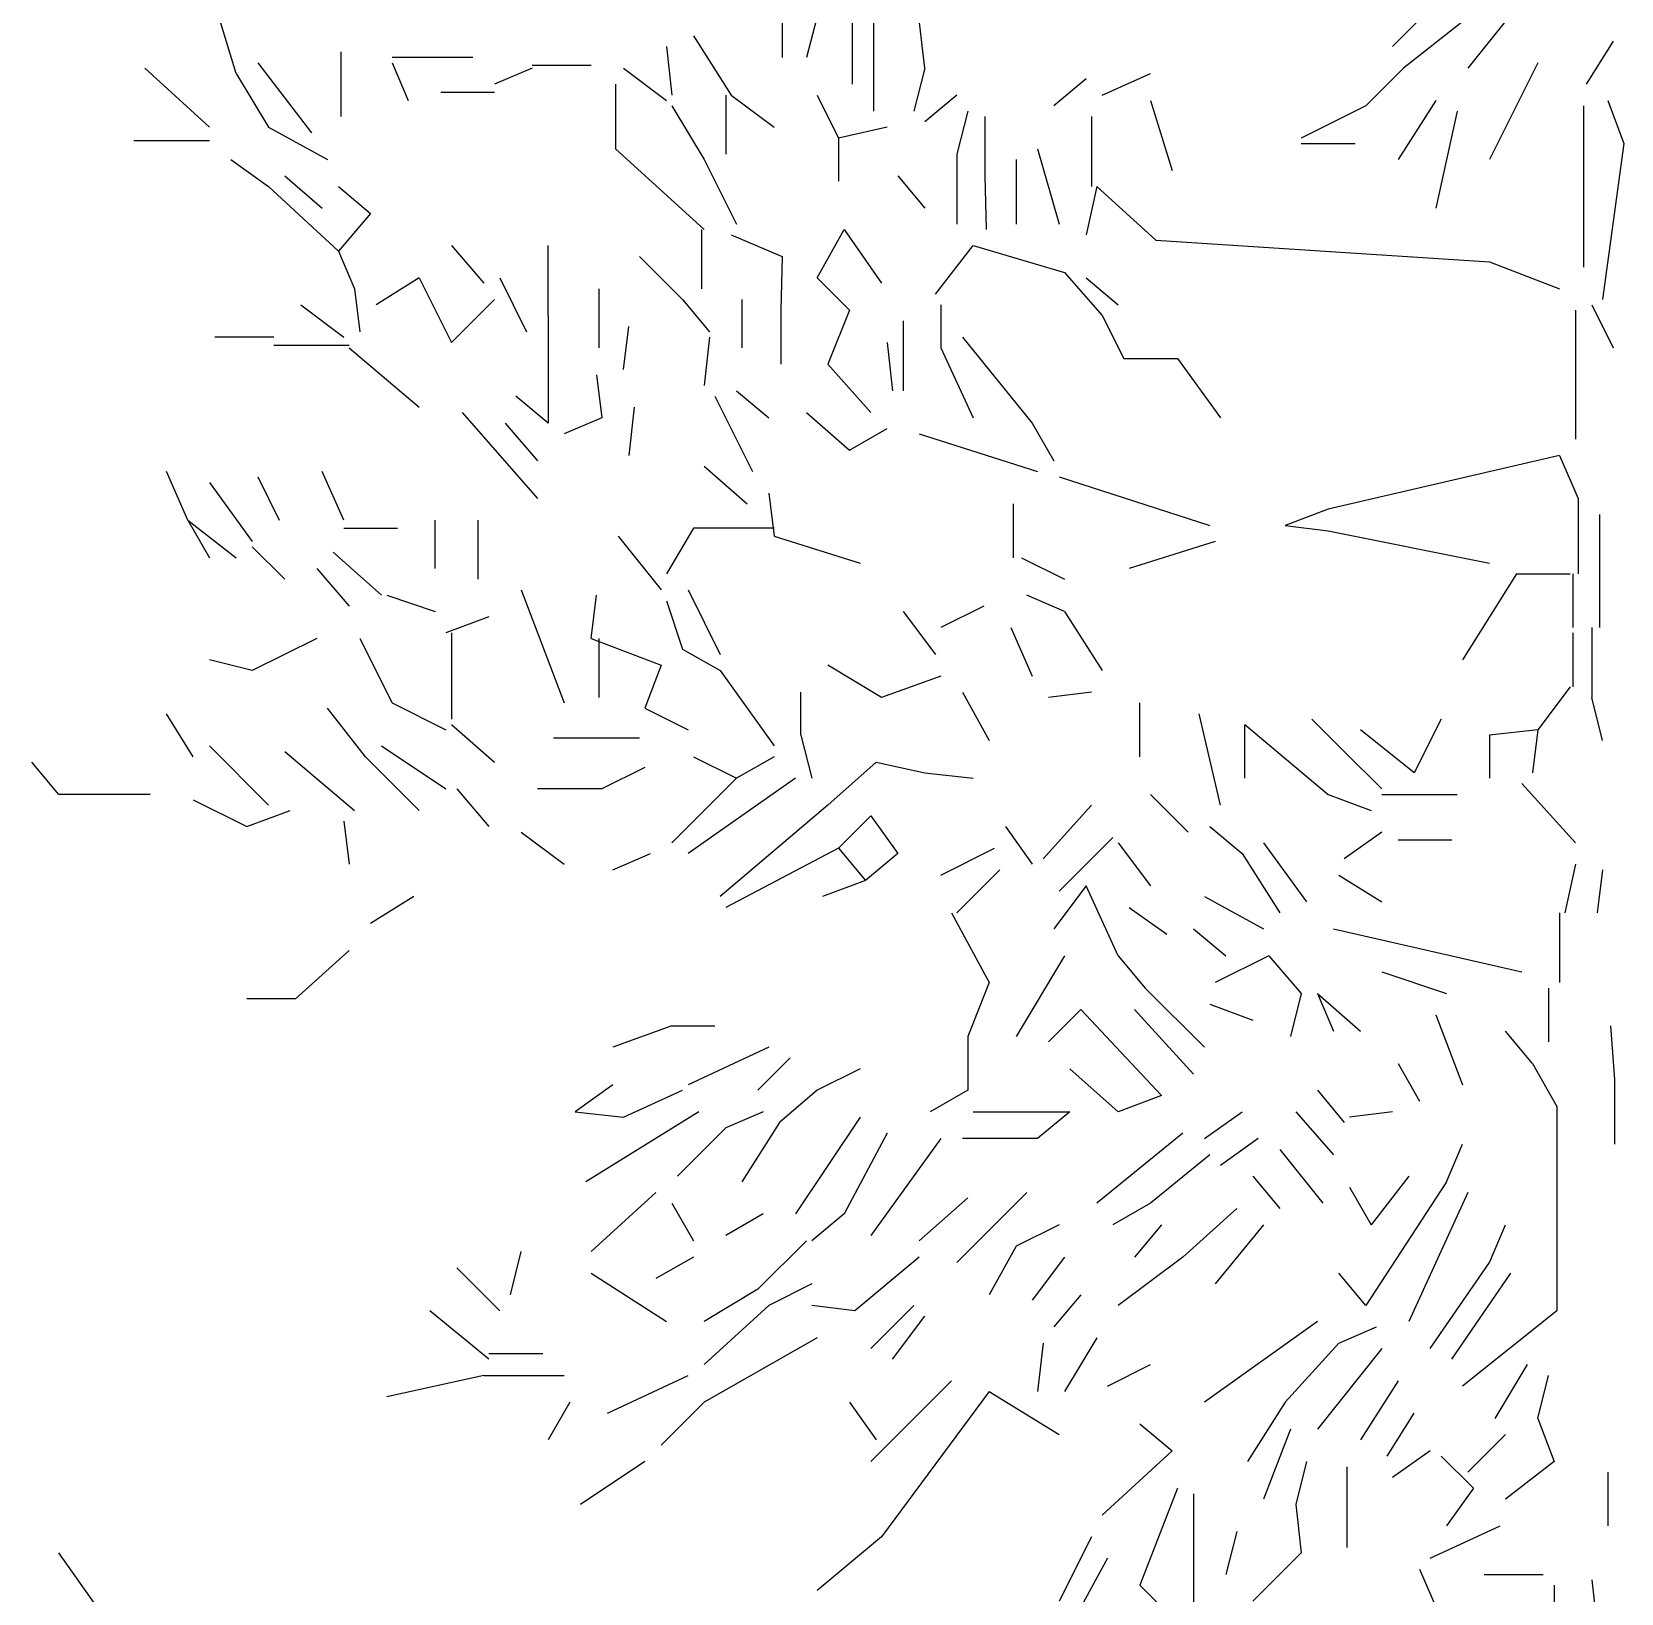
# Model space of a CAD drawing. Header units: millimetres. Extents: x 79741 to 173011, y 86123 to 135501.
# Drawn here: x 120725 to 122199, y 98225 to 99672 of the extents above; entities that cross this region are included whole.
import ezdxf

# ---------------------------------------------------------------- set-up
doc = ezdxf.new("R2010")
doc.units = ezdxf.units.MM

# ---------------------------------------------------------------- blocks, each defined once
blk = doc.blocks.new('A$C53ED0D15')
at = {"linetype": 'Continuous'}
for p, q in [((1662.9, 6831), (1662.9, 6726.3)), ((1710.2, 6821.1), (1685.3, 6726.3)), ((1710.2, 6821.1), (1685.3, 6726.3)), ((1710.2, 6821.1), (1685.3, 6726.3)), ((2298.6, 6806.1), (2228.8, 6736.3)), ((1156.8, 6711.4), (1136.8, 6776.2)), ((1727.7, 6776.2), (1727.7, 6701.4)), ((1747.6, 6766.2), (1747.6, 6676.5)), ((2308.6, 6771.2), (2238.8, 6716.3)), ((2308.6, 6771.2), (2238.8, 6716.3)), ((2308.6, 6771.2), (2238.8, 6716.3)), ((2338.5, 6766.2), (2298.6, 6716.3)), ((1795, 6716.3), (1790, 6761.2)), ((1555.7, 6736.3), (1560.7, 6691.4)), ((1555.7, 6736.3), (1560.7, 6691.4)), ((1580.6, 6746.3), (1615.5, 6691.4)), ((2433.2, 6741.3), (2408.3, 6701.4)), ((2433.2, 6741.3), (2408.3, 6701.4)), ((2433.2, 6741.3), (2408.3, 6701.4)), ((1176.7, 6721.3), (1226.6, 6656.5)), ((1176.7, 6721.3), (1226.6, 6656.5)), ((1176.7, 6721.3), (1226.6, 6656.5)), ((1176.7, 6721.3), (1226.6, 6656.5)), ((1176.7, 6721.3), (1226.6, 6656.5)), ((1254, 6671.5), (1254, 6731.3)), ((1376.2, 6726.3), (1301.4, 6726.3)), ((1301.4, 6721.3), (1316.3, 6686.4)), ((1485.9, 6718.8), (1431, 6718.8)), ((1485.9, 6718.8), (1431, 6718.8)), ((2363.4, 6721.3), (2318.6, 6631.6)), ((2363.4, 6721.3), (2318.6, 6631.6)), ((1131.9, 6661.5), (1072, 6716.3)), ((1131.9, 6661.5), (1072, 6716.3)), ((1131.9, 6661.5), (1072, 6716.3)), ((1131.9, 6661.5), (1072, 6716.3)), ((1131.9, 6661.5), (1072, 6716.3)), ((1131.9, 6661.5), (1072, 6716.3)), ((1156.8, 6711.4), (1186.7, 6661.5)), ((1156.8, 6711.4), (1186.7, 6661.5)), ((1156.8, 6711.4), (1186.7, 6661.5)), ((1156.8, 6711.4), (1186.7, 6661.5)), ((1431, 6716.3), (1396.1, 6701.4)), ((1431, 6716.3), (1396.1, 6701.4)), ((1431, 6716.3), (1396.1, 6701.4)), ((1431, 6716.3), (1396.1, 6701.4)), ((1431, 6716.3), (1396.1, 6701.4)), ((1431, 6716.3), (1396.1, 6701.4)), ((1431, 6716.3), (1396.1, 6701.4)), ((1515.8, 6716.3), (1555.7, 6686.4)), ((1795, 6716.3), (1785, 6676.5)), ((1795, 6716.3), (1785, 6676.5)), ((1795, 6716.3), (1785, 6676.5)), ((1795, 6716.3), (1785, 6676.5)), ((1795, 6716.3), (1785, 6676.5)), ((1795, 6716.3), (1785, 6676.5)), ((1795, 6716.3), (1785, 6676.5)), ((1795, 6716.3), (1785, 6676.5)), ((1944.6, 6706.4), (1914.7, 6681.4)), ((1959.6, 6691.4), (2004.4, 6711.4)), ((2238.8, 6716.3), (2203.9, 6681.4)), ((1396.1, 6693.9), (1346.3, 6693.9)), ((1396.1, 6693.9), (1346.3, 6693.9)), ((1396.1, 6693.9), (1346.3, 6693.9)), ((1396.1, 6693.9), (1346.3, 6693.9)), ((1508.3, 6701.4), (1508.3, 6641.6)), ((1610.5, 6691.4), (1610.5, 6636.6)), ((1615.5, 6691.4), (1655.4, 6661.5)), ((1615.5, 6691.4), (1655.4, 6661.5)), ((1615.5, 6691.4), (1655.4, 6661.5)), ((1615.5, 6691.4), (1655.4, 6661.5)), ((1615.5, 6691.4), (1655.4, 6661.5)), ((1615.5, 6691.4), (1655.4, 6661.5)), ((1615.5, 6691.4), (1655.4, 6661.5)), ((1615.5, 6691.4), (1655.4, 6661.5)), ((1615.5, 6691.4), (1655.4, 6661.5)), ((1615.5, 6691.4), (1655.4, 6661.5)), ((1615.5, 6691.4), (1655.4, 6661.5)), ((1615.5, 6691.4), (1655.4, 6661.5)), ((1615.5, 6691.4), (1655.4, 6661.5)), ((1615.5, 6691.4), (1655.4, 6661.5)), ((1615.5, 6691.4), (1655.4, 6661.5)), ((1615.5, 6691.4), (1655.4, 6661.5)), ((1615.5, 6691.4), (1655.4, 6661.5)), ((1615.5, 6691.4), (1655.4, 6661.5)), ((1615.5, 6691.4), (1655.4, 6661.5)), ((1615.5, 6691.4), (1655.4, 6661.5)), ((1615.5, 6691.4), (1655.4, 6661.5)), ((1615.5, 6691.4), (1655.4, 6661.5)), ((1615.5, 6691.4), (1655.4, 6661.5)), ((1615.5, 6691.4), (1655.4, 6661.5)), ((1615.5, 6691.4), (1655.4, 6661.5)), ((1695.3, 6691.4), (1715.2, 6651.5)), ((1824.9, 6691.4), (1795, 6666.5)), ((1824.9, 6691.4), (1795, 6666.5)), ((1824.9, 6691.4), (1795, 6666.5)), ((1560.7, 6681.4), (1590.6, 6631.6)), ((1560.7, 6681.4), (1590.6, 6631.6)), ((1834.9, 6676.5), (1824.9, 6636.6)), ((2004.4, 6686.4), (2024.4, 6621.6)), ((2203.9, 6681.4), (2144, 6651.5)), ((2268.7, 6686.4), (2233.8, 6631.6)), ((2268.7, 6686.4), (2233.8, 6631.6)), ((2288.6, 6676.5), (2268.7, 6586.7)), ((2405.8, 6681.4), (2405.8, 6531.9)), ((2405.8, 6681.4), (2405.8, 6531.9)), ((2405.8, 6681.4), (2405.8, 6531.9)), ((2405.8, 6681.4), (2405.8, 6531.9)), ((2405.8, 6681.4), (2405.8, 6531.9)), ((2405.8, 6681.4), (2405.8, 6531.9)), ((2405.8, 6681.4), (2405.8, 6531.9)), ((2405.8, 6681.4), (2405.8, 6531.9)), ((2405.8, 6681.4), (2405.8, 6531.9)), ((2428.3, 6686.4), (2443.2, 6646.5)), ((1186.7, 6661.5), (1241.5, 6631.6)), ((1186.7, 6661.5), (1241.5, 6631.6)), ((1760.1, 6661.5), (1715.2, 6651.5)), ((1851.1, 6616.6), (1851.1, 6671.5)), ((1949.6, 6671.5), (1949.6, 6606.7)), ((1949.6, 6671.5), (1949.6, 6606.7)), ((1949.6, 6671.5), (1949.6, 6606.7)), ((1949.6, 6671.5), (1949.6, 6606.7)), ((1131.9, 6649), (1062, 6649)), ((1131.9, 6649), (1062, 6649)), ((1715.2, 6651.5), (1715.2, 6611.6)), ((2144, 6646.5), (2193.9, 6646.5)), ((2144, 6646.5), (2193.9, 6646.5)), ((2144, 6646.5), (2193.9, 6646.5)), ((2144, 6646.5), (2193.9, 6646.5)), ((2443.2, 6646.5), (2423.3, 6501.9)), ((1151.8, 6631.6), (1186.7, 6606.7)), ((1151.8, 6631.6), (1186.7, 6606.7)), ((1151.8, 6631.6), (1186.7, 6606.7)), ((1508.3, 6641.6), (1590.6, 6566.8)), ((1590.6, 6631.6), (1620.5, 6571.7)), ((1824.9, 6636.6), (1824.9, 6571.7)), ((1879.8, 6631.6), (1879.8, 6571.7)), ((1879.8, 6631.6), (1879.8, 6571.7)), ((1879.8, 6631.6), (1879.8, 6571.7)), ((1899.7, 6641.6), (1919.7, 6571.7)), ((1899.7, 6641.6), (1919.7, 6571.7)), ((1201.7, 6616.6), (1236.6, 6586.7)), ((1201.7, 6616.6), (1236.6, 6586.7)), ((1201.7, 6616.6), (1236.6, 6586.7)), ((1201.7, 6616.6), (1236.6, 6586.7)), ((1770.1, 6616.6), (1795, 6586.7)), ((1852.4, 6566.8), (1851.1, 6616.6)), ((1186.7, 6606.7), (1251.5, 6546.8)), ((1186.7, 6606.7), (1251.5, 6546.8)), ((1251.5, 6606.7), (1281.4, 6581.7)), ((1954.6, 6606.7), (1944.6, 6561.8)), ((1954.6, 6606.7), (2009.4, 6556.8)), ((1954.6, 6606.7), (2009.4, 6556.8)), ((1281.4, 6581.7), (1251.5, 6546.8)), ((1588.1, 6566.8), (1588.1, 6511.9)), ((1588.1, 6566.8), (1588.1, 6511.9)), ((1588.1, 6566.8), (1588.1, 6511.9)), ((1615.5, 6561.8), (1662.9, 6541.8)), ((1615.5, 6561.8), (1662.9, 6541.8)), ((1615.5, 6561.8), (1662.9, 6541.8)), ((1615.5, 6561.8), (1662.9, 6541.8)), ((1615.5, 6561.8), (1662.9, 6541.8)), ((1695.3, 6521.9), (1720.2, 6566.8)), ((1720.2, 6566.8), (1755.1, 6516.9)), ((2009.4, 6556.8), (2318.6, 6536.8)), ((2009.4, 6556.8), (2318.6, 6536.8)), ((2009.4, 6556.8), (2318.6, 6536.8)), ((1251.5, 6546.8), (1266.5, 6511.9)), ((1356.2, 6551.8), (1386.2, 6516.9)), ((1356.2, 6551.8), (1386.2, 6516.9)), ((1356.2, 6551.8), (1386.2, 6516.9)), ((1446, 6487), (1446, 6551.8)), ((1446, 6487), (1446, 6551.8)), ((1805, 6506.9), (1839.9, 6551.8)), ((1839.9, 6551.8), (1924.6, 6526.9)), ((1570.6, 6501.9), (1530.7, 6541.8)), ((1570.6, 6501.9), (1530.7, 6541.8)), ((1570.6, 6501.9), (1530.7, 6541.8)), ((1662.9, 6541.8), (1661.6, 6492)), ((1662.9, 6541.8), (1661.6, 6492)), ((1662.9, 6541.8), (1661.6, 6492)), ((1662.9, 6541.8), (1661.6, 6492)), ((1662.9, 6541.8), (1661.6, 6492)), ((2318.6, 6536.8), (2383.4, 6511.9)), ((2318.6, 6536.8), (2383.4, 6511.9)), ((2318.6, 6536.8), (2383.4, 6511.9)), ((1326.3, 6521.9), (1286.4, 6497)), ((1326.3, 6521.9), (1286.4, 6497)), ((1326.3, 6521.9), (1356.2, 6462.1)), ((1326.3, 6521.9), (1356.2, 6462.1)), ((1326.3, 6521.9), (1356.2, 6462.1)), ((1401.1, 6521.9), (1426, 6472)), ((1401.1, 6521.9), (1426, 6472)), ((1725.2, 6492), (1695.3, 6521.9)), ((1924.6, 6526.9), (1959.6, 6487)), ((1944.6, 6521.9), (1974.5, 6497)), ((1944.6, 6521.9), (1974.5, 6497)), ((1266.5, 6511.9), (1271.5, 6472)), ((1356.2, 6462.1), (1396.1, 6501.9)), ((1356.2, 6462.1), (1396.1, 6501.9)), ((1356.2, 6462.1), (1396.1, 6501.9)), ((1493.3, 6457.1), (1493.3, 6511.9)), ((1493.3, 6457.1), (1493.3, 6511.9)), ((1493.3, 6457.1), (1493.3, 6511.9)), ((1493.3, 6457.1), (1493.3, 6511.9)), ((1570.6, 6501.9), (1595.6, 6472)), ((1570.6, 6501.9), (1595.6, 6472)), ((1570.6, 6501.9), (1595.6, 6472)), ((1570.6, 6501.9), (1595.6, 6472)), ((1625.5, 6501.9), (1625.5, 6457.1)), ((1625.5, 6501.9), (1625.5, 6457.1)), ((1625.5, 6501.9), (1625.5, 6457.1)), ((1216.6, 6497), (1256.5, 6467)), ((1216.6, 6497), (1256.5, 6467)), ((1446, 6487), (1446, 6387.3)), ((1661.6, 6492), (1661.6, 6442.1)), ((1661.6, 6492), (1661.6, 6442.1)), ((1661.6, 6492), (1661.6, 6442.1)), ((1661.6, 6492), (1661.6, 6442.1)), ((1661.6, 6492), (1661.6, 6442.1)), ((1725.2, 6492), (1705.3, 6442.1)), ((1725.2, 6492), (1705.3, 6442.1)), ((1810, 6497), (1810, 6457.1)), ((1810, 6497), (1810, 6457.1)), ((1959.6, 6487), (1979.5, 6447.1)), ((1959.6, 6487), (1979.5, 6447.1)), ((1959.6, 6487), (1979.5, 6447.1)), ((1959.6, 6487), (1979.5, 6447.1)), ((1959.6, 6487), (1979.5, 6447.1)), ((1959.6, 6487), (1979.5, 6447.1)), ((1959.6, 6487), (1979.5, 6447.1)), ((1959.6, 6487), (1979.5, 6447.1)), ((1959.6, 6487), (1979.5, 6447.1)), ((1959.6, 6487), (1979.5, 6447.1)), ((1959.6, 6487), (1979.5, 6447.1)), ((1959.6, 6487), (1979.5, 6447.1)), ((1959.6, 6487), (1979.5, 6447.1)), ((1959.6, 6487), (1979.5, 6447.1)), ((2398.3, 6492), (2398.3, 6447.1)), ((2413.3, 6497), (2433.2, 6457.1)), ((2413.3, 6497), (2433.2, 6457.1)), ((1515.8, 6437.1), (1520.8, 6477)), ((1515.8, 6437.1), (1520.8, 6477)), ((1515.8, 6437.1), (1520.8, 6477)), ((1515.8, 6437.1), (1520.8, 6477)), ((1775.1, 6482), (1775.1, 6417.2)), ((1775.1, 6482), (1775.1, 6417.2)), ((1775.1, 6482), (1775.1, 6417.2)), ((1775.1, 6482), (1775.1, 6417.2)), ((1191.7, 6467), (1136.8, 6467)), ((1191.7, 6467), (1136.8, 6467)), ((1191.7, 6459.6), (1261.5, 6459.6)), ((1261.5, 6457.1), (1326.3, 6402.2)), ((1261.5, 6457.1), (1326.3, 6402.2)), ((1261.5, 6457.1), (1326.3, 6402.2)), ((1261.5, 6457.1), (1326.3, 6402.2)), ((1595.6, 6467), (1590.6, 6422.2)), ((1760.1, 6462.1), (1765.1, 6417.2)), ((1810, 6457.1), (1839.9, 6392.2)), ((1810, 6457.1), (1839.9, 6392.2)), ((1829.9, 6467), (1894.7, 6387.3)), ((1829.9, 6467), (1894.7, 6387.3)), ((1829.9, 6467), (1894.7, 6387.3)), ((1705.3, 6442.1), (1745.2, 6397.2)), ((1705.3, 6442.1), (1745.2, 6397.2)), ((1979.5, 6447.1), (2029.4, 6447.1)), ((1979.5, 6447.1), (2029.4, 6447.1)), ((1979.5, 6447.1), (2029.4, 6447.1)), ((1979.5, 6447.1), (2029.4, 6447.1)), ((1979.5, 6447.1), (2029.4, 6447.1)), ((1979.5, 6447.1), (2029.4, 6447.1)), ((1979.5, 6447.1), (2029.4, 6447.1)), ((1979.5, 6447.1), (2029.4, 6447.1)), ((1979.5, 6447.1), (2029.4, 6447.1)), ((1979.5, 6447.1), (2029.4, 6447.1)), ((1979.5, 6447.1), (2029.4, 6447.1)), ((1979.5, 6447.1), (2029.4, 6447.1)), ((1979.5, 6447.1), (2029.4, 6447.1)), ((1979.5, 6447.1), (2029.4, 6447.1)), ((2029.4, 6447.1), (2069.3, 6392.2)), ((2029.4, 6447.1), (2069.3, 6392.2)), ((2398.3, 6447.1), (2398.3, 6372.3)), ((1490.9, 6432.1), (1495.8, 6392.2)), ((1446, 6387.3), (1416.1, 6412.2)), ((1600.5, 6412.2), (1635.5, 6342.4)), ((1600.5, 6412.2), (1635.5, 6342.4)), ((1620.5, 6417.2), (1650.4, 6392.2)), ((1620.5, 6417.2), (1650.4, 6392.2)), ((1366.2, 6397.2), (1436, 6317.5)), ((1366.2, 6397.2), (1436, 6317.5)), ((1525.8, 6402.2), (1520.8, 6357.3)), ((1685.3, 6397.2), (1725.2, 6362.3)), ((1406.1, 6387.3), (1436, 6352.4)), ((1495.8, 6392.2), (1460.9, 6377.3)), ((1495.8, 6392.2), (1460.9, 6377.3)), ((1495.8, 6392.2), (1460.9, 6377.3)), ((1495.8, 6392.2), (1460.9, 6377.3)), ((1495.8, 6392.2), (1460.9, 6377.3)), ((1495.8, 6392.2), (1460.9, 6377.3)), ((1495.8, 6392.2), (1460.9, 6377.3)), ((1725.2, 6362.3), (1760.1, 6382.3)), ((1894.7, 6387.3), (1914.7, 6352.4)), ((1894.7, 6387.3), (1914.7, 6352.4)), ((1894.7, 6387.3), (1914.7, 6352.4)), ((1790, 6377.3), (1899.7, 6342.4)), ((1790, 6377.3), (1899.7, 6342.4)), ((1790, 6377.3), (1899.7, 6342.4)), ((2383.4, 6357.3), (2169, 6307.5)), ((2383.4, 6357.3), (2169, 6307.5)), ((2383.4, 6357.3), (2400.8, 6317.5)), ((1111.9, 6297.5), (1092, 6342.4)), ((1111.9, 6297.5), (1092, 6342.4)), ((1111.9, 6297.5), (1092, 6342.4)), ((1176.7, 6337.4), (1196.7, 6297.5)), ((1176.7, 6337.4), (1196.7, 6297.5)), ((1176.7, 6337.4), (1196.7, 6297.5)), ((1256.5, 6297.5), (1236.6, 6342.4)), ((1590.6, 6347.4), (1630.5, 6312.5)), ((1590.6, 6347.4), (1630.5, 6312.5)), ((1919.7, 6337.4), (2059.3, 6292.5)), ((1919.7, 6337.4), (2059.3, 6292.5)), ((1919.7, 6337.4), (2059.3, 6292.5)), ((1919.7, 6337.4), (2059.3, 6292.5)), ((1131.9, 6332.4), (1171.7, 6277.6)), ((1650.4, 6322.4), (1655.4, 6282.5)), ((1877.3, 6262.6), (1877.3, 6312.5)), ((2169, 6307.5), (2129.1, 6292.5)), ((2169, 6307.5), (2129.1, 6292.5)), ((2400.8, 6317.5), (2400.8, 6247.6)), ((1111.9, 6297.5), (1156.8, 6262.6)), ((1111.9, 6297.5), (1156.8, 6262.6)), ((1111.9, 6297.5), (1131.9, 6262.6)), ((1341.3, 6252.6), (1341.3, 6297.5)), ((1381.2, 6242.7), (1381.2, 6297.5)), ((2129.1, 6292.5), (2169, 6287.5)), ((2129.1, 6292.5), (2169, 6287.5)), ((2420.8, 6197.8), (2420.8, 6302.5)), ((2420.8, 6197.8), (2420.8, 6302.5)), ((1256.5, 6290), (1306.4, 6290)), ((1256.5, 6290), (1306.4, 6290)), ((1256.5, 6290), (1306.4, 6290)), ((1256.5, 6290), (1306.4, 6290)), ((1256.5, 6290), (1306.4, 6290)), ((1510.8, 6282.5), (1550.7, 6232.7)), ((1510.8, 6282.5), (1550.7, 6232.7)), ((1580.6, 6290), (1555.7, 6247.6)), ((1580.6, 6290), (1555.7, 6247.6)), ((1580.6, 6290), (1555.7, 6247.6)), ((1580.6, 6290), (1555.7, 6247.6)), ((1655.4, 6290), (1580.6, 6290)), ((1655.4, 6290), (1580.6, 6290)), ((1655.4, 6290), (1580.6, 6290)), ((1655.4, 6290), (1580.6, 6290)), ((1655.4, 6282.5), (1735.2, 6257.6)), ((2064.3, 6277.6), (1984.5, 6252.6)), ((2169, 6287.5), (2318.6, 6257.6)), ((2169, 6287.5), (2318.6, 6257.6)), ((2169, 6287.5), (2318.6, 6257.6)), ((2169, 6287.5), (2318.6, 6257.6)), ((2169, 6287.5), (2318.6, 6257.6)), ((2169, 6287.5), (2318.6, 6257.6)), ((2169, 6287.5), (2318.6, 6257.6)), ((2169, 6287.5), (2318.6, 6257.6)), ((2169, 6287.5), (2318.6, 6257.6)), ((2169, 6287.5), (2318.6, 6257.6)), ((1171.7, 6272.6), (1201.7, 6242.7)), ((1246.5, 6267.6), (1291.4, 6227.7)), ((1884.8, 6262.6), (1924.6, 6242.7)), ((1231.6, 6252.6), (1261.5, 6217.7)), ((1231.6, 6252.6), (1261.5, 6217.7)), ((2343.5, 6247.6), (2293.6, 6167.9)), ((2343.5, 6247.6), (2393.3, 6247.6)), ((2343.5, 6247.6), (2393.3, 6247.6)), ((2343.5, 6247.6), (2393.3, 6247.6)), ((2343.5, 6247.6), (2393.3, 6247.6)), ((2395.8, 6247.6), (2395.8, 6197.8)), ((2395.8, 6247.6), (2395.8, 6197.8)), ((2395.8, 6247.6), (2395.8, 6197.8)), ((2395.8, 6247.6), (2395.8, 6197.8)), ((1421, 6232.7), (1460.9, 6128)), ((1421, 6232.7), (1460.9, 6128)), ((1575.6, 6232.7), (1605.5, 6172.9)), ((1575.6, 6232.7), (1605.5, 6172.9)), ((1296.4, 6227.7), (1341.3, 6212.7)), ((1296.4, 6227.7), (1341.3, 6212.7)), ((1296.4, 6227.7), (1341.3, 6212.7)), ((1296.4, 6227.7), (1341.3, 6212.7)), ((1485.9, 6187.8), (1490.9, 6227.7)), ((1485.9, 6187.8), (1490.9, 6227.7)), ((1485.9, 6187.8), (1490.9, 6227.7)), ((1555.7, 6222.7), (1570.6, 6177.8)), ((1924.6, 6212.7), (1889.8, 6227.7)), ((1391.1, 6207.8), (1351.2, 6192.8)), ((1391.1, 6207.8), (1351.2, 6192.8)), ((1391.1, 6207.8), (1351.2, 6192.8)), ((1775.1, 6212.7), (1805, 6172.9)), ((1775.1, 6212.7), (1805, 6172.9)), ((1775.1, 6212.7), (1805, 6172.9)), ((1775.1, 6212.7), (1805, 6172.9)), ((1849.9, 6217.7), (1810, 6197.8)), ((1849.9, 6217.7), (1810, 6197.8)), ((1924.6, 6212.7), (1959.6, 6157.9)), ((1356.2, 6192.8), (1356.2, 6113)), ((1356.2, 6192.8), (1356.2, 6113)), ((1356.2, 6192.8), (1356.2, 6113)), ((1356.2, 6192.8), (1356.2, 6113)), ((1356.2, 6192.8), (1356.2, 6113)), ((1356.2, 6192.8), (1356.2, 6113)), ((1874.8, 6197.8), (1894.7, 6152.9)), ((2395.8, 6192.8), (2395.8, 6142.9)), ((2395.8, 6192.8), (2395.8, 6142.9)), ((2395.8, 6192.8), (2395.8, 6142.9)), ((2413.3, 6197.8), (2413.3, 6133)), ((2413.3, 6197.8), (2413.3, 6133)), ((2413.3, 6197.8), (2413.3, 6133)), ((2413.3, 6197.8), (2413.3, 6133)), ((1231.6, 6187.8), (1171.7, 6157.9)), ((1271.5, 6187.8), (1301.4, 6128)), ((1271.5, 6187.8), (1301.4, 6128)), ((1271.5, 6187.8), (1301.4, 6128)), ((1271.5, 6187.8), (1301.4, 6128)), ((1271.5, 6187.8), (1301.4, 6128)), ((1271.5, 6187.8), (1301.4, 6128)), ((1271.5, 6187.8), (1301.4, 6128)), ((1271.5, 6187.8), (1301.4, 6128)), ((1271.5, 6187.8), (1301.4, 6128)), ((1485.9, 6187.8), (1550.7, 6162.9)), ((1485.9, 6187.8), (1550.7, 6162.9)), ((1493.3, 6133), (1493.3, 6187.8)), ((1493.3, 6133), (1493.3, 6187.8)), ((1570.6, 6177.8), (1605.5, 6157.9)), ((1171.7, 6157.9), (1131.9, 6167.9)), ((1550.7, 6162.9), (1535.7, 6123)), ((1550.7, 6162.9), (1535.7, 6123)), ((1550.7, 6162.9), (1535.7, 6123)), ((1550.7, 6162.9), (1535.7, 6123)), ((1755.1, 6133), (1705.3, 6162.9)), ((1755.1, 6133), (1705.3, 6162.9)), ((1605.5, 6157.9), (1655.4, 6088.1)), ((1810, 6152.9), (1755.1, 6133)), ((1810, 6152.9), (1755.1, 6133)), ((1680.3, 6098.1), (1680.3, 6138)), ((1829.9, 6138), (1854.8, 6093.1)), ((1949.6, 6138), (1909.7, 6133)), ((1949.6, 6138), (1909.7, 6133)), ((1949.6, 6138), (1909.7, 6133)), ((1949.6, 6138), (1909.7, 6133)), ((2393.3, 6142.9), (2363.4, 6103)), ((2393.3, 6142.9), (2363.4, 6103)), ((2393.3, 6142.9), (2363.4, 6103)), ((2423.3, 6093.1), (2413.3, 6133)), ((2423.3, 6093.1), (2413.3, 6133)), ((1116.9, 6078.1), (1092, 6118)), ((1116.9, 6078.1), (1092, 6118)), ((1276.5, 6078.1), (1241.5, 6123)), ((1276.5, 6078.1), (1241.5, 6123)), ((1276.5, 6078.1), (1241.5, 6123)), ((1301.4, 6128), (1351.2, 6103)), ((1301.4, 6128), (1351.2, 6103)), ((1301.4, 6128), (1351.2, 6103)), ((1301.4, 6128), (1351.2, 6103)), ((1301.4, 6128), (1351.2, 6103)), ((1301.4, 6128), (1351.2, 6103)), ((1301.4, 6128), (1351.2, 6103)), ((1301.4, 6128), (1351.2, 6103)), ((1301.4, 6128), (1351.2, 6103)), ((1535.7, 6123), (1575.6, 6103)), ((1535.7, 6123), (1575.6, 6103)), ((1535.7, 6123), (1575.6, 6103)), ((1535.7, 6123), (1575.6, 6103)), ((1994.5, 6078.1), (1994.5, 6128)), ((2069.3, 6033.2), (2049.3, 6118)), ((1356.2, 6108), (1396.1, 6073.1)), ((2091.7, 6058.2), (2091.7, 6108)), ((2091.7, 6108), (2169, 6043.2)), ((2091.7, 6058.2), (2091.7, 6108)), ((2091.7, 6108), (2169, 6043.2)), ((2091.7, 6058.2), (2091.7, 6108)), ((2091.7, 6108), (2169, 6043.2)), ((2183.9, 6083.1), (2154, 6113)), ((2183.9, 6083.1), (2154, 6113)), ((2248.8, 6063.2), (2198.9, 6103)), ((2248.8, 6063.2), (2198.9, 6103)), ((2248.8, 6063.2), (2198.9, 6103)), ((2248.8, 6063.2), (2198.9, 6103)), ((2248.8, 6063.2), (2198.9, 6103)), ((2248.8, 6063.2), (2198.9, 6103)), ((2273.7, 6113), (2248.8, 6063.2)), ((2273.7, 6113), (2248.8, 6063.2)), ((2273.7, 6113), (2248.8, 6063.2)), ((2273.7, 6113), (2248.8, 6063.2)), ((2273.7, 6113), (2248.8, 6063.2)), ((2273.7, 6113), (2248.8, 6063.2)), ((2363.4, 6103), (2318.6, 6098.1)), ((2363.4, 6103), (2318.6, 6098.1)), ((2363.4, 6103), (2318.6, 6098.1)), ((2363.4, 6103), (2358.4, 6063.2)), ((2363.4, 6103), (2358.4, 6063.2)), ((1131.9, 6088.1), (1186.7, 6033.2)), ((1291.4, 6088.1), (1351.2, 6048.2)), ((1291.4, 6088.1), (1351.2, 6048.2)), ((1291.4, 6088.1), (1351.2, 6048.2)), ((1291.4, 6088.1), (1351.2, 6048.2)), ((1291.4, 6088.1), (1351.2, 6048.2)), ((1291.4, 6088.1), (1351.2, 6048.2)), ((1451, 6095.6), (1530.7, 6095.6)), ((1680.3, 6098.1), (1690.3, 6058.2)), ((1680.3, 6098.1), (1690.3, 6058.2)), ((1680.3, 6098.1), (1690.3, 6058.2)), ((1680.3, 6098.1), (1690.3, 6058.2)), ((1680.3, 6098.1), (1690.3, 6058.2)), ((1680.3, 6098.1), (1690.3, 6058.2)), ((2318.6, 6098.1), (2318.6, 6058.2)), ((2318.6, 6098.1), (2318.6, 6058.2)), ((2318.6, 6098.1), (2318.6, 6058.2)), ((2318.6, 6098.1), (2318.6, 6058.2)), ((992.2, 6043.2), (967.3, 6073.1)), ((992.2, 6043.2), (967.3, 6073.1)), ((992.2, 6043.2), (967.3, 6073.1)), ((992.2, 6043.2), (967.3, 6073.1)), ((1201.7, 6083.1), (1266.5, 6028.3)), ((1201.7, 6083.1), (1266.5, 6028.3)), ((1276.5, 6078.1), (1326.3, 6028.3)), ((1580.6, 6078.1), (1620.5, 6058.2)), ((1580.6, 6078.1), (1620.5, 6058.2)), ((1580.6, 6078.1), (1620.5, 6058.2)), ((1580.6, 6078.1), (1620.5, 6058.2)), ((1580.6, 6078.1), (1620.5, 6058.2)), ((1580.6, 6078.1), (1620.5, 6058.2)), ((1655.4, 6078.1), (1620.5, 6058.2)), ((1655.4, 6078.1), (1620.5, 6058.2)), ((1655.4, 6078.1), (1620.5, 6058.2)), ((1750.1, 6073.1), (1705.3, 6033.2)), ((1750.1, 6073.1), (1705.3, 6033.2)), ((1750.1, 6073.1), (1705.3, 6033.2)), ((1750.1, 6073.1), (1795, 6063.2)), ((2183.9, 6083.1), (2218.8, 6048.2)), ((1535.7, 6068.1), (1495.8, 6048.2)), ((1620.5, 6058.2), (1560.7, 5998.3)), ((1620.5, 6058.2), (1560.7, 5998.3)), ((1675.3, 6058.2), (1575.6, 5988.4)), ((1675.3, 6058.2), (1575.6, 5988.4)), ((1675.3, 6058.2), (1575.6, 5988.4)), ((1675.3, 6058.2), (1575.6, 5988.4)), ((1795, 6063.2), (1839.9, 6058.2)), ((1077, 6043.2), (992.2, 6043.2)), ((1077, 6043.2), (992.2, 6043.2)), ((1077, 6043.2), (992.2, 6043.2)), ((1077, 6043.2), (992.2, 6043.2)), ((1361.2, 6048.2), (1391.1, 6013.3)), ((1361.2, 6048.2), (1391.1, 6013.3)), ((1361.2, 6048.2), (1391.1, 6013.3)), ((1361.2, 6048.2), (1391.1, 6013.3)), ((1361.2, 6048.2), (1391.1, 6013.3)), ((1361.2, 6048.2), (1391.1, 6013.3)), ((1361.2, 6048.2), (1391.1, 6013.3)), ((1361.2, 6048.2), (1391.1, 6013.3)), ((1495.8, 6048.2), (1436, 6048.2)), ((2004.4, 6043.2), (2039.3, 6008.3)), ((2169, 6043.2), (2208.9, 6028.3)), ((2169, 6043.2), (2208.9, 6028.3)), ((2169, 6043.2), (2208.9, 6028.3)), ((2218.8, 6043.2), (2288.6, 6043.2)), ((2218.8, 6043.2), (2288.6, 6043.2)), ((2348.5, 6053.2), (2398.3, 5998.3)), ((2348.5, 6053.2), (2398.3, 5998.3)), ((2348.5, 6053.2), (2398.3, 5998.3)), ((2348.5, 6053.2), (2398.3, 5998.3)), ((2348.5, 6053.2), (2398.3, 5998.3)), ((1116.9, 6038.2), (1166.7, 6013.3)), ((1116.9, 6038.2), (1166.7, 6013.3)), ((1116.9, 6038.2), (1166.7, 6013.3)), ((1116.9, 6038.2), (1166.7, 6013.3)), ((1116.9, 6038.2), (1166.7, 6013.3)), ((1116.9, 6038.2), (1166.7, 6013.3)), ((1116.9, 6038.2), (1166.7, 6013.3)), ((1116.9, 6038.2), (1166.7, 6013.3)), ((1166.7, 6013.3), (1206.7, 6028.3)), ((1166.7, 6013.3), (1206.7, 6028.3)), ((1166.7, 6013.3), (1206.7, 6028.3)), ((1166.7, 6013.3), (1206.7, 6028.3)), ((1166.7, 6013.3), (1206.7, 6028.3)), ((1166.7, 6013.3), (1206.7, 6028.3)), ((1166.7, 6013.3), (1206.7, 6028.3)), ((1166.7, 6013.3), (1206.7, 6028.3)), ((1705.3, 6033.2), (1605.5, 5948.5)), ((1705.3, 6033.2), (1605.5, 5948.5)), ((1705.3, 6033.2), (1605.5, 5948.5)), ((1949.6, 6033.2), (1904.7, 5983.4)), ((1949.6, 6033.2), (1904.7, 5983.4)), ((1949.6, 6033.2), (1904.7, 5983.4)), ((1256.5, 6018.3), (1261.5, 5978.4)), ((1715.2, 5993.4), (1745.2, 6023.3)), ((1715.2, 5993.4), (1745.2, 6023.3)), ((1715.2, 5993.4), (1745.2, 6023.3)), ((1715.2, 5993.4), (1745.2, 6023.3)), ((1715.2, 5993.4), (1745.2, 6023.3)), ((1745.2, 6023.3), (1770.1, 5988.4)), ((1745.2, 6023.3), (1770.1, 5988.4)), ((1745.2, 6023.3), (1770.1, 5988.4)), ((1745.2, 6023.3), (1770.1, 5988.4)), ((1745.2, 6023.3), (1770.1, 5988.4)), ((1869.8, 6013.3), (1894.7, 5978.4)), ((1869.8, 6013.3), (1894.7, 5978.4)), ((2059.3, 6013.3), (2089.2, 5988.4)), ((2059.3, 6013.3), (2089.2, 5988.4)), ((1421, 6008.3), (1460.9, 5978.4)), ((1969.5, 6003.3), (1919.7, 5953.5)), ((1969.5, 6003.3), (1919.7, 5953.5)), ((1974.5, 5998.3), (2004.4, 5958.4)), ((1974.5, 5998.3), (2004.4, 5958.4)), ((1974.5, 5998.3), (2004.4, 5958.4)), ((1974.5, 5998.3), (2004.4, 5958.4)), ((1974.5, 5998.3), (2004.4, 5958.4)), ((1974.5, 5998.3), (2004.4, 5958.4)), ((2109.1, 5998.3), (2149, 5943.5)), ((2109.1, 5998.3), (2149, 5943.5)), ((2109.1, 5998.3), (2149, 5943.5)), ((2109.1, 5998.3), (2149, 5943.5)), ((2109.1, 5998.3), (2149, 5943.5)), ((2109.1, 5998.3), (2149, 5943.5)), ((2218.8, 6008.3), (2183.9, 5983.4)), ((2283.6, 6000.8), (2233.8, 6000.8)), ((1505.8, 5973.4), (1540.7, 5988.4)), ((1715.2, 5993.4), (1610.5, 5938.5)), ((1715.2, 5993.4), (1610.5, 5938.5)), ((1715.2, 5993.4), (1610.5, 5938.5)), ((1715.2, 5993.4), (1610.5, 5938.5)), ((1715.2, 5993.4), (1740.2, 5963.4)), ((1770.1, 5988.4), (1740.2, 5963.4)), ((1810, 5968.4), (1859.8, 5993.4)), ((2089.2, 5988.4), (2124.1, 5933.5)), ((1864.8, 5973.4), (1824.9, 5933.5)), ((2178.9, 5968.4), (2218.8, 5943.5)), ((2398.3, 5978.4), (2388.4, 5933.5)), ((2398.3, 5978.4), (2388.4, 5933.5)), ((2423.3, 5973.4), (2418.3, 5933.5)), ((2423.3, 5973.4), (2418.3, 5933.5)), ((2423.3, 5973.4), (2418.3, 5933.5)), ((1740.2, 5963.4), (1700.3, 5948.5)), ((1740.2, 5963.4), (1700.3, 5948.5)), ((1740.2, 5963.4), (1700.3, 5948.5)), ((1740.2, 5963.4), (1700.3, 5948.5)), ((1740.2, 5963.4), (1700.3, 5948.5)), ((1740.2, 5963.4), (1700.3, 5948.5)), ((1740.2, 5963.4), (1700.3, 5948.5)), ((1740.2, 5963.4), (1700.3, 5948.5)), ((1944.6, 5958.4), (1914.7, 5918.6)), ((1974.5, 5893.6), (1944.6, 5958.4)), ((1321.3, 5948.5), (1281.4, 5923.5)), ((1984.5, 5938.5), (2019.4, 5913.6)), ((1984.5, 5938.5), (2019.4, 5913.6)), ((2054.3, 5948.5), (2109.1, 5918.6)), ((1819.9, 5933.5), (1854.8, 5868.7)), ((1819.9, 5933.5), (1854.8, 5868.7)), ((2383.4, 5933.5), (2383.4, 5868.7)), ((2044.3, 5918.6), (2074.2, 5893.6)), ((2174, 5918.6), (2348.5, 5878.7)), ((2174, 5918.6), (2348.5, 5878.7)), ((2174, 5918.6), (2348.5, 5878.7)), ((2174, 5918.6), (2348.5, 5878.7)), ((2174, 5918.6), (2348.5, 5878.7)), ((2174, 5918.6), (2348.5, 5878.7)), ((2174, 5918.6), (2348.5, 5878.7)), ((2174, 5918.6), (2348.5, 5878.7)), ((1261.5, 5898.6), (1211.6, 5853.7)), ((1261.5, 5898.6), (1211.6, 5853.7)), ((1261.5, 5898.6), (1211.6, 5853.7)), ((1924.6, 5893.6), (1879.8, 5818.8)), ((1974.5, 5893.6), (1999.4, 5863.7)), ((2114.1, 5893.6), (2064.3, 5868.7)), ((2114.1, 5893.6), (2144, 5858.7)), ((2114.1, 5893.6), (2144, 5858.7)), ((2114.1, 5893.6), (2144, 5858.7)), ((2114.1, 5893.6), (2144, 5858.7)), ((2114.1, 5893.6), (2144, 5858.7)), ((1854.8, 5868.7), (1834.9, 5818.8)), ((1854.8, 5868.7), (1834.9, 5818.8)), ((2218.8, 5878.7), (2278.7, 5858.7)), ((2218.8, 5878.7), (2278.7, 5858.7)), ((1211.6, 5853.7), (1166.7, 5853.7)), ((1211.6, 5853.7), (1166.7, 5853.7)), ((1211.6, 5853.7), (1166.7, 5853.7)), ((1999.4, 5863.7), (2054.3, 5808.9)), ((1999.4, 5863.7), (2054.3, 5808.9)), ((1999.4, 5863.7), (2054.3, 5808.9)), ((1999.4, 5863.7), (2054.3, 5808.9)), ((1999.4, 5863.7), (2054.3, 5808.9)), ((1999.4, 5863.7), (2054.3, 5808.9)), ((1999.4, 5863.7), (2054.3, 5808.9)), ((1999.4, 5863.7), (2054.3, 5808.9)), ((1999.4, 5863.7), (2054.3, 5808.9)), ((2144, 5858.7), (2134.1, 5818.8)), ((2144, 5858.7), (2134.1, 5818.8)), ((2159, 5858.7), (2174, 5823.8)), ((2159, 5858.7), (2198.9, 5823.8)), ((2373.4, 5863.7), (2373.4, 5813.9)), ((2373.4, 5863.7), (2373.4, 5813.9)), ((1939.6, 5843.8), (1909.7, 5813.9)), ((1939.6, 5843.8), (2014.4, 5764)), ((2044.3, 5783.9), (1989.5, 5843.8)), ((2044.3, 5783.9), (1989.5, 5843.8)), ((2044.3, 5783.9), (1989.5, 5843.8)), ((2044.3, 5783.9), (1989.5, 5843.8)), ((2044.3, 5783.9), (1989.5, 5843.8)), ((2044.3, 5783.9), (1989.5, 5843.8)), ((2044.3, 5783.9), (1989.5, 5843.8)), ((2044.3, 5783.9), (1989.5, 5843.8)), ((2044.3, 5783.9), (1989.5, 5843.8)), ((2059.3, 5848.8), (2099.2, 5833.8)), ((2268.7, 5838.8), (2293.6, 5774)), ((1560.7, 5828.8), (1505.8, 5808.9)), ((1560.7, 5828.8), (1600.5, 5828.8)), ((2358.4, 5793.9), (2333.5, 5823.8)), ((2430.7, 5828.8), (2434.5, 5778.9)), ((2430.7, 5828.8), (2434.5, 5778.9)), ((1650.4, 5808.9), (1575.6, 5774)), ((1834.9, 5818.8), (1834.9, 5769)), ((1834.9, 5818.8), (1834.9, 5769)), ((1670.4, 5798.9), (1640.4, 5769)), ((1670.4, 5798.9), (1640.4, 5769)), ((1670.4, 5798.9), (1640.4, 5769)), ((1670.4, 5798.9), (1640.4, 5769)), ((1670.4, 5798.9), (1640.4, 5769)), ((1670.4, 5798.9), (1640.4, 5769)), ((1670.4, 5798.9), (1640.4, 5769)), ((1670.4, 5798.9), (1640.4, 5769)), ((2233.8, 5793.9), (2253.7, 5759)), ((2358.4, 5793.9), (2380.9, 5754)), ((2358.4, 5793.9), (2380.9, 5754)), ((2358.4, 5793.9), (2380.9, 5754)), ((2358.4, 5793.9), (2380.9, 5754)), ((2358.4, 5793.9), (2380.9, 5754)), ((2358.4, 5793.9), (2380.9, 5754)), ((1735.2, 5788.9), (1695.3, 5769)), ((1974.5, 5749), (1929.6, 5788.9)), ((2434.5, 5778.9), (2434.5, 5719.1)), ((2434.5, 5778.9), (2434.5, 5719.1)), ((1505.8, 5774), (1470.9, 5749)), ((1515.8, 5744), (1570.6, 5769)), ((1695.3, 5769), (1660.4, 5739.1)), ((1834.9, 5769), (1800, 5749)), ((1834.9, 5769), (1800, 5749)), ((2014.4, 5764), (1974.5, 5749)), ((2159, 5769), (2183.9, 5739.1)), ((2159, 5769), (2183.9, 5739.1)), ((2159, 5769), (2183.9, 5739.1)), ((2159, 5769), (2183.9, 5739.1)), ((1470.9, 5749), (1515.8, 5744)), ((1585.6, 5749), (1480.9, 5684.2)), ((1585.6, 5749), (1480.9, 5684.2)), ((1585.6, 5749), (1480.9, 5684.2)), ((1585.6, 5749), (1480.9, 5684.2)), ((1645.4, 5749), (1610.5, 5734.1)), ((1645.4, 5749), (1610.5, 5734.1)), ((1645.4, 5749), (1610.5, 5734.1)), ((1645.4, 5749), (1610.5, 5734.1)), ((1839.9, 5749), (1929.6, 5749)), ((1929.6, 5749), (1899.7, 5724.1)), ((2054.3, 5724.1), (2089.2, 5749)), ((2139.1, 5749), (2174, 5709.1)), ((2139.1, 5749), (2174, 5709.1)), ((2139.1, 5749), (2174, 5709.1)), ((2139.1, 5749), (2174, 5709.1)), ((2139.1, 5749), (2174, 5709.1)), ((2139.1, 5749), (2174, 5709.1)), ((2139.1, 5749), (2174, 5709.1)), ((2139.1, 5749), (2174, 5709.1)), ((2228.8, 5749), (2188.9, 5744)), ((2228.8, 5749), (2188.9, 5744)), ((2228.8, 5749), (2188.9, 5744)), ((2228.8, 5749), (2188.9, 5744)), ((2228.8, 5749), (2188.9, 5744)), ((2228.8, 5749), (2188.9, 5744)), ((2228.8, 5749), (2188.9, 5744)), ((2380.9, 5754), (2380.9, 5564.5)), ((2380.9, 5754), (2380.9, 5564.5)), ((2380.9, 5754), (2380.9, 5564.5)), ((2380.9, 5754), (2380.9, 5564.5)), ((2380.9, 5754), (2380.9, 5564.5)), ((2380.9, 5754), (2380.9, 5564.5)), ((1610.5, 5734.1), (1565.7, 5689.2)), ((1610.5, 5734.1), (1565.7, 5689.2)), ((1610.5, 5734.1), (1565.7, 5689.2)), ((1660.4, 5739.1), (1625.5, 5684.2)), ((1660.4, 5739.1), (1625.5, 5684.2)), ((1660.4, 5739.1), (1625.5, 5684.2)), ((1735.2, 5744), (1675.3, 5654.3)), ((1760.1, 5729.1), (1720.2, 5654.3)), ((1760.1, 5729.1), (1720.2, 5654.3)), ((1760.1, 5729.1), (1720.2, 5654.3)), ((1810, 5724.1), (1745.2, 5634.3)), ((1810, 5724.1), (1745.2, 5634.3)), ((1810, 5724.1), (1745.2, 5634.3)), ((1899.7, 5724.1), (1829.9, 5724.1)), ((2034.3, 5729.1), (1954.6, 5664.3)), ((2104.1, 5724.1), (2069.3, 5699.2)), ((2278.7, 5684.2), (2293.6, 5719.1)), ((2278.7, 5684.2), (2293.6, 5719.1)), ((2059.3, 5709.1), (2004.4, 5664.3)), ((2059.3, 5709.1), (2004.4, 5664.3)), ((2124.1, 5714.1), (2164, 5664.3)), ((2099.2, 5689.2), (2124.1, 5659.3)), ((2099.2, 5689.2), (2124.1, 5659.3)), ((2243.8, 5689.2), (2208.9, 5644.3)), ((1545.7, 5674.2), (1485.9, 5619.4)), ((1889.8, 5674.2), (1824.9, 5609.4)), ((1889.8, 5674.2), (1824.9, 5609.4)), ((2188.9, 5679.2), (2208.9, 5644.3)), ((2188.9, 5679.2), (2208.9, 5644.3)), ((2278.7, 5684.2), (2203.9, 5569.5)), ((2278.7, 5684.2), (2203.9, 5569.5)), ((2278.7, 5684.2), (2203.9, 5569.5)), ((2278.7, 5684.2), (2203.9, 5569.5)), ((2278.7, 5684.2), (2203.9, 5569.5)), ((2298.6, 5674.2), (2243.8, 5554.6)), ((1560.7, 5664.3), (1580.6, 5629.4)), ((1560.7, 5664.3), (1580.6, 5629.4)), ((1834.9, 5669.3), (1790, 5629.4)), ((1834.9, 5669.3), (1790, 5629.4)), ((1834.9, 5669.3), (1790, 5629.4)), ((2004.4, 5664.3), (1969.5, 5644.3)), ((2004.4, 5664.3), (1969.5, 5644.3)), ((2084.2, 5659.3), (2034.3, 5614.4)), ((2084.2, 5659.3), (2034.3, 5614.4)), ((2084.2, 5659.3), (2034.3, 5614.4)), ((1645.4, 5654.3), (1610.5, 5634.3)), ((1645.4, 5654.3), (1610.5, 5634.3)), ((1720.2, 5654.3), (1690.3, 5629.4)), ((1720.2, 5654.3), (1690.3, 5629.4)), ((1919.7, 5644.3), (1879.8, 5624.4)), ((1919.7, 5644.3), (1879.8, 5624.4)), ((2014.4, 5644.3), (1989.5, 5614.4)), ((2109.1, 5644.3), (2064.3, 5589.5)), ((2318.6, 5609.4), (2333.5, 5644.3)), ((2318.6, 5609.4), (2333.5, 5644.3)), ((2318.6, 5609.4), (2333.5, 5644.3)), ((2318.6, 5609.4), (2333.5, 5644.3)), ((1685.3, 5629.4), (1640.4, 5584.5)), ((1411.1, 5579.5), (1421, 5619.4)), ((1580.6, 5614.4), (1545.7, 5594.5)), ((1790, 5614.4), (1730.2, 5564.5)), ((1879.8, 5624.4), (1854.8, 5579.5)), ((1879.8, 5624.4), (1854.8, 5579.5)), ((1924.6, 5614.4), (1894.7, 5574.5)), ((1924.6, 5614.4), (1894.7, 5574.5)), ((2034.3, 5614.4), (1974.5, 5569.5)), ((2034.3, 5614.4), (1974.5, 5569.5)), ((2034.3, 5614.4), (1974.5, 5569.5)), ((2034.3, 5614.4), (1974.5, 5569.5)), ((2034.3, 5614.4), (1974.5, 5569.5)), ((2034.3, 5614.4), (1974.5, 5569.5)), ((2034.3, 5614.4), (1974.5, 5569.5)), ((2034.3, 5614.4), (1974.5, 5569.5)), ((2034.3, 5614.4), (1974.5, 5569.5)), ((2034.3, 5614.4), (1974.5, 5569.5)), ((2034.3, 5614.4), (1974.5, 5569.5)), ((2034.3, 5614.4), (1974.5, 5569.5)), ((2034.3, 5614.4), (1974.5, 5569.5)), ((1401.1, 5564.5), (1361.2, 5604.4)), ((1401.1, 5564.5), (1361.2, 5604.4)), ((1401.1, 5564.5), (1361.2, 5604.4)), ((1485.9, 5599.4), (1555.7, 5554.6)), ((2203.9, 5569.5), (2178.9, 5599.4)), ((2203.9, 5569.5), (2178.9, 5599.4)), ((2203.9, 5569.5), (2178.9, 5599.4)), ((2203.9, 5569.5), (2178.9, 5599.4)), ((2203.9, 5569.5), (2178.9, 5599.4)), ((2263.7, 5529.6), (2318.6, 5609.4)), ((2283.6, 5519.7), (2338.5, 5599.4)), ((2283.6, 5519.7), (2338.5, 5599.4)), ((2283.6, 5519.7), (2338.5, 5599.4)), ((2283.6, 5519.7), (2338.5, 5599.4)), ((2283.6, 5519.7), (2338.5, 5599.4)), ((2283.6, 5519.7), (2338.5, 5599.4)), ((1640.4, 5584.5), (1590.6, 5554.6)), ((1690.3, 5589.5), (1650.4, 5569.5)), ((1690.3, 5589.5), (1650.4, 5569.5)), ((1690.3, 5589.5), (1650.4, 5569.5)), ((1690.3, 5589.5), (1650.4, 5569.5)), ((1690.3, 5589.5), (1650.4, 5569.5)), ((1690.3, 5589.5), (1650.4, 5569.5)), ((1690.3, 5589.5), (1650.4, 5569.5)), ((1690.3, 5589.5), (1650.4, 5569.5)), ((1690.3, 5589.5), (1650.4, 5569.5)), ((1650.4, 5569.5), (1590.6, 5514.7)), ((1730.2, 5564.5), (1690.3, 5569.5)), ((1785, 5569.5), (1745.2, 5529.6)), ((1939.6, 5579.5), (1914.7, 5549.6)), ((1939.6, 5579.5), (1914.7, 5549.6)), ((1939.6, 5579.5), (1914.7, 5549.6)), ((1391.1, 5519.7), (1336.3, 5564.5)), ((1765.1, 5519.7), (1795, 5559.6)), ((2380.9, 5564.5), (2293.6, 5494.7)), ((2380.9, 5564.5), (2293.6, 5494.7)), ((2380.9, 5564.5), (2293.6, 5494.7)), ((2380.9, 5564.5), (2293.6, 5494.7)), ((2380.9, 5564.5), (2293.6, 5494.7)), ((2380.9, 5564.5), (2293.6, 5494.7)), ((2159, 5554.6), (2054.3, 5479.8)), ((2159, 5554.6), (2054.3, 5479.8)), ((2178.9, 5534.6), (2213.8, 5549.6)), ((2178.9, 5534.6), (2213.8, 5549.6)), ((2178.9, 5534.6), (2213.8, 5549.6)), ((2178.9, 5534.6), (2213.8, 5549.6)), ((2178.9, 5534.6), (2213.8, 5549.6)), ((1695.3, 5539.6), (1590.6, 5479.8)), ((1695.3, 5539.6), (1590.6, 5479.8)), ((1904.7, 5534.6), (1899.7, 5489.8)), ((1954.6, 5539.6), (1924.6, 5489.8)), ((2178.9, 5534.6), (2129.1, 5479.8)), ((2178.9, 5534.6), (2129.1, 5479.8)), ((2218.8, 5529.6), (2159, 5454.8)), ((2218.8, 5529.6), (2159, 5454.8)), ((2218.8, 5529.6), (2159, 5454.8)), ((2218.8, 5529.6), (2159, 5454.8)), ((2218.8, 5529.6), (2159, 5454.8)), ((1441, 5524.7), (1391.1, 5524.7)), ((1441, 5524.7), (1391.1, 5524.7)), ((1441, 5524.7), (1391.1, 5524.7)), ((1964.5, 5494.7), (2004.4, 5514.7)), ((2353.5, 5514.7), (2323.5, 5464.8)), ((2353.5, 5514.7), (2323.5, 5464.8)), ((2353.5, 5514.7), (2323.5, 5464.8)), ((2353.5, 5514.7), (2323.5, 5464.8)), ((1386.2, 5504.7), (1296.4, 5484.8)), ((1386.2, 5504.7), (1296.4, 5484.8)), ((1386.2, 5504.7), (1296.4, 5484.8)), ((1386.2, 5504.7), (1296.4, 5484.8)), ((1386.2, 5504.7), (1296.4, 5484.8)), ((1386.2, 5504.7), (1460.9, 5504.7)), ((1500.8, 5469.8), (1575.6, 5504.7)), ((1819.9, 5499.7), (1745.2, 5424.9)), ((2233.8, 5499.7), (2198.9, 5444.9)), ((2363.4, 5464.8), (2373.4, 5504.7)), ((2363.4, 5464.8), (2373.4, 5504.7)), ((2363.4, 5464.8), (2373.4, 5504.7)), ((2363.4, 5464.8), (2373.4, 5504.7)), ((1854.8, 5489.8), (1755.1, 5355.1)), ((1854.8, 5489.8), (1755.1, 5355.1)), ((1854.8, 5489.8), (1755.1, 5355.1)), ((1854.8, 5489.8), (1755.1, 5355.1)), ((1854.8, 5489.8), (1755.1, 5355.1)), ((1854.8, 5489.8), (1755.1, 5355.1)), ((1854.8, 5489.8), (1755.1, 5355.1)), ((1854.8, 5489.8), (1919.7, 5449.9)), ((1465.9, 5479.8), (1446, 5444.9)), ((1465.9, 5479.8), (1446, 5444.9)), ((1590.6, 5479.8), (1550.7, 5439.9)), ((1725.2, 5479.8), (1750.1, 5444.9)), ((2129.1, 5479.8), (2094.2, 5424.9)), ((2223.8, 5429.9), (2248.8, 5469.8)), ((1994.5, 5459.8), (2024.4, 5434.9)), ((1994.5, 5459.8), (2024.4, 5434.9)), ((1994.5, 5459.8), (2024.4, 5434.9)), ((2134.1, 5454.8), (2109.1, 5390)), ((2134.1, 5454.8), (2109.1, 5390)), ((2134.1, 5454.8), (2109.1, 5390)), ((2363.4, 5464.8), (2378.4, 5424.9)), ((2333.5, 5449.9), (2298.6, 5415)), ((2333.5, 5449.9), (2298.6, 5415)), ((2333.5, 5449.9), (2298.6, 5415)), ((1535.7, 5424.9), (1475.9, 5385)), ((1535.7, 5424.9), (1475.9, 5385)), ((2024.4, 5434.9), (1959.6, 5375.1)), ((2024.4, 5434.9), (1959.6, 5375.1)), ((2024.4, 5434.9), (1959.6, 5375.1)), ((2149, 5424.9), (2139.1, 5385)), ((2149, 5424.9), (2139.1, 5385)), ((2149, 5424.9), (2139.1, 5385)), ((2149, 5424.9), (2139.1, 5385)), ((2263.7, 5434.9), (2228.8, 5410)), ((2263.7, 5434.9), (2228.8, 5410)), ((2263.7, 5434.9), (2228.8, 5410)), ((2263.7, 5434.9), (2228.8, 5410)), ((2263.7, 5434.9), (2228.8, 5410)), ((2273.7, 5429.9), (2303.6, 5400)), ((2378.4, 5424.9), (2333.5, 5390)), ((2186.4, 5419.9), (2186.4, 5345.2)), ((2186.4, 5419.9), (2186.4, 5345.2)), ((2428.3, 5415), (2428.3, 5365.1)), ((2428.3, 5415), (2428.3, 5365.1)), ((2428.3, 5415), (2428.3, 5365.1)), ((2029.4, 5400), (1994.5, 5310.2)), ((2044.3, 5395), (2044.3, 5280.3)), ((2303.6, 5400), (2278.7, 5365.1)), ((2303.6, 5400), (2278.7, 5365.1)), ((2303.6, 5400), (2278.7, 5365.1)), ((2303.6, 5400), (2278.7, 5365.1)), ((2139.1, 5385), (2144, 5340.2)), ((2263.7, 5335.2), (2328.5, 5365.1)), ((1755.1, 5355.1), (1695.3, 5305.3)), ((1755.1, 5355.1), (1695.3, 5305.3)), ((1755.1, 5355.1), (1695.3, 5305.3)), ((1755.1, 5355.1), (1695.3, 5305.3)), ((1755.1, 5355.1), (1695.3, 5305.3)), ((1755.1, 5355.1), (1695.3, 5305.3)), ((1755.1, 5355.1), (1695.3, 5305.3)), ((1949.6, 5355.1), (1919.7, 5295.3)), ((1949.6, 5355.1), (1919.7, 5295.3)), ((2084.2, 5360.1), (2074.2, 5320.2)), ((1077, 5220.5), (992.2, 5340.2)), ((1964.5, 5335.2), (1934.6, 5280.3)), ((2144, 5340.2), (2099.2, 5295.3)), ((2253.7, 5325.2), (2268.7, 5290.3)), ((2253.7, 5325.2), (2268.7, 5290.3)), ((2253.7, 5325.2), (2268.7, 5290.3)), ((2313.6, 5320.2), (2368.4, 5320.2)), ((2313.6, 5320.2), (2368.4, 5320.2)), ((2313.6, 5320.2), (2368.4, 5320.2)), ((2313.6, 5320.2), (2368.4, 5320.2)), ((1994.5, 5310.2), (2029.4, 5275.3)), ((2378.4, 5310.2), (2378.4, 5215.5)), ((2413.3, 5315.2), (2418.3, 5270.4))]:
    blk.add_line(p, q, dxfattribs=at)

msp = doc.modelspace()

# ---------------------------------------------------------------- block references
msp.add_blockref('A$C53ED0D15', (119757.9, 92921.8))

doc.saveas('drawing.dxf')
